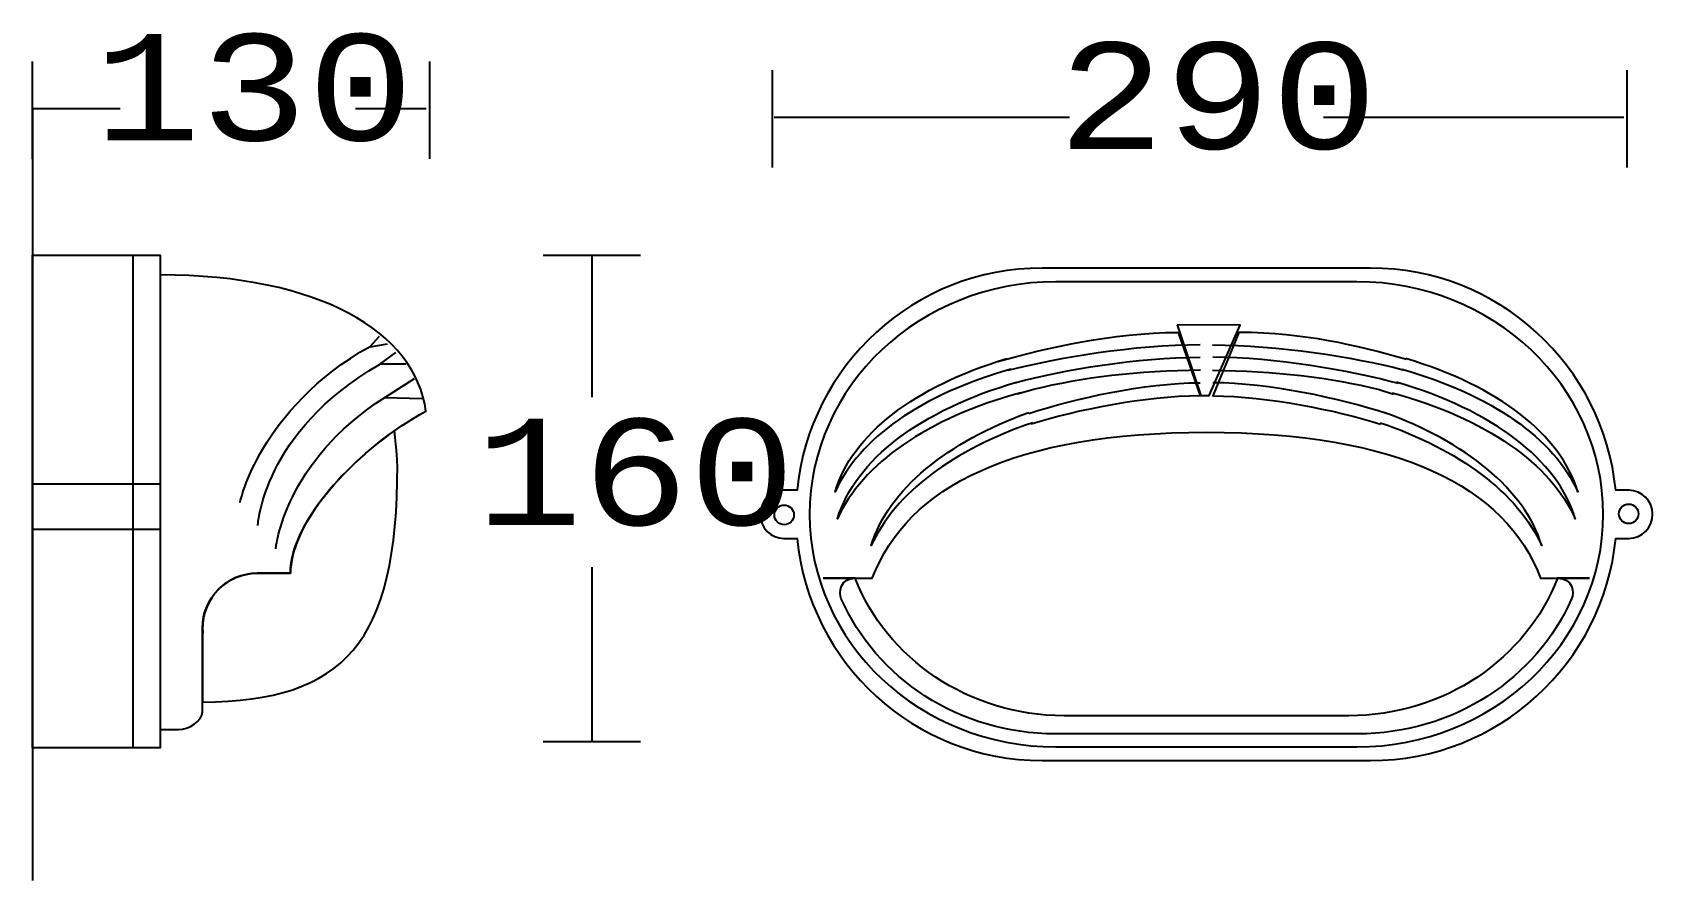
# Model space of a CAD drawing. Extents: x 45 to 259, y 105 to 216.
import ezdxf

# ---------------------------------------------------------------- set-up
doc = ezdxf.new("R2010")
doc.units = 0
doc.layers.add('LIVELLO_1', color=160, linetype='Continuous')
doc.styles.add('STD', font='txt')

# ---------------------------------------------------------------- blocks, each defined once
blk = doc.blocks.new('AI9-BLK1')
at = {"layer": 'LIVELLO_1', "color": 7}
for p, q in [((-90.38, 38.97), (-90.38, 51.79)), ((-38.08, 38.97), (-38.08, 51.79)), ((7.06, 37.85), (7.06, 50.67)), ((119.63, 37.86), (119.63, 50.67)), ((-90.4, 45.56), (-90.4, -56.08)), ((-78.83, 45.56), (-90.38, 45.56)), ((-38.53, 45.56), (-47.87, 45.56)), ((46.19, 44.44), (7.3, 44.44)), ((119.18, 44.44), (79.65, 44.44)), ((-77.17, 26.3), (-77.17, -38.6)), ((-23.13, 26.3), (-10.31, 26.3)), ((-16.72, 26.3), (-16.72, 7.61)), ((-45.93, 14.21), (-43.63, 14.62)), ((-44.64, 11.97), (-41.22, 11.97)), ((41.47, 8.6), (39.27, 8)), ((41.44, 8.6), (41.41, 8.6)), ((86.97, 8.6), (88.87, 8)), ((86.99, 8.6), (87.02, 8.6)), ((-43.99, 7.54), (-39.1, 7.42)), ((-90.38, -3.8), (-73.56, -3.8)), ((-90.38, -9.77), (-73.56, -9.77)), ((-16.72, -14.81), (-16.72, -37.77)), ((-23.13, -37.77), (-10.31, -37.77))]:
    blk.add_line(p, q, dxfattribs=at)
for points in [[(-90.38, 26.3), (-73.56, 26.3), (-73.56, -38.6), (-90.38, -38.6)], [(60.36, 17.11), (63.49, 7.81), (64.59, 7.81), (68.68, 17.06)]]:
    blk.add_lwpolyline(points, close=True, dxfattribs=at)
for centre in [(8.6, -7.91), (119.83, -7.77)]:
    blk.add_circle(centre, 1.29, dxfattribs=at)
for points, knots in [([(-73.56, 23.69), (-52.65, 23.69), (-40, 16.24), (-38.57, 5.74), (-47.14, 1.15), (-56.42, -8.43), (-56.42, -15.6), (-56.42, -15.6), (-60.8, -15.6), (-60.8, -15.6), (-64.78, -15.6), (-68.01, -18.83), (-68.01, -22.81), (-68.01, -22.81), (-68.01, -33.8), (-68.01, -33.8), (-68.01, -35.12), (-69.83, -36.2), (-71.16, -36.2), (-71.16, -36.2), (-73.56, -36.2), (-73.56, -36.2), (-73.56, -36.2), (-73.56, 23.69), (-73.56, 23.69)], [0, 0, 0, 0, 1, 1, 1, 2, 2, 2, 3, 3, 3, 4, 4, 4, 5, 5, 5, 6, 6, 6, 7, 7, 7, 8, 8, 8, 8]), ([(5.45, -7.88), (5.45, -6.07), (6.85, -4.67), (8.58, -4.67), (8.58, -4.67), (10.31, -4.67), (10.31, -4.67), (11.9, 11.76), (25.75, 24.6), (42.59, 24.6), (42.59, 24.6), (85.84, 24.6), (85.84, 24.6), (102.68, 24.6), (116.53, 11.76), (118.12, -4.67), (118.12, -4.67), (119.85, -4.67), (119.85, -4.67), (121.58, -4.67), (122.98, -6.07), (122.98, -7.79), (122.98, -9.61), (121.58, -11.01), (119.85, -11.01), (119.85, -11.01), (118.12, -11.01), (118.12, -11.01), (116.53, -27.43), (102.68, -40.27), (85.84, -40.27), (85.84, -40.27), (42.59, -40.27), (42.59, -40.27), (25.75, -40.27), (11.9, -27.43), (10.31, -11.01), (10.31, -11.01), (8.58, -11.01), (8.58, -11.01), (6.85, -11.01), (5.45, -9.61), (5.45, -7.88)], [0, 0, 0, 0, 1, 1, 1, 2, 2, 2, 3, 3, 3, 4, 4, 4, 5, 5, 5, 6, 6, 6, 7, 7, 7, 8, 8, 8, 9, 9, 9, 10, 10, 10, 11, 11, 11, 12, 12, 12, 13, 13, 13, 14, 14, 14, 14]), ([(11.96, -7.84), (11.96, -7.84), (11.96, -7.84), (11.96, -7.84), (11.96, 9.08), (26.48, 22.8), (44.4, 22.8), (44.4, 22.8), (84.04, 22.8), (84.04, 22.8), (101.95, 22.8), (116.47, 9.08), (116.47, -7.84), (116.47, -24.76), (101.95, -38.47), (84.04, -38.47), (84.04, -38.47), (44.4, -38.47), (44.4, -38.47), (26.48, -38.47), (11.96, -24.76), (11.96, -7.84)], [0, 0, 0, 0, 1, 1, 1, 2, 2, 2, 3, 3, 3, 4, 4, 4, 5, 5, 5, 6, 6, 6, 7, 7, 7, 7]), ([(-63.06, -6.27), (-63.06, -6.27), (-60.51, 6.06), (-45.93, 14.29), (-45.93, 14.29), (-44.7, 15.62), (-44.7, 15.62)], [0, 0, 0, 0, 1, 1, 1, 2, 2, 2, 2]), ([(36.76, 12.31), (43.63, 14.2), (51.6, 16.05), (60.49, 16.13), (60.49, 16.13), (63.37, 7.78), (63.37, 7.78), (56.01, 7.7), (47.25, 5.92), (41.14, 4.06)], [0, 0, 0, 0, 1, 1, 1, 2, 2, 2, 3, 3, 3, 3]), ([(90.58, 12.57), (83.71, 14.46), (77.39, 16.05), (68.5, 16.13), (68.5, 16.13), (65.06, 7.78), (65.06, 7.78), (72.42, 7.7), (81.05, 5.92), (87.16, 4.06)], [0, 0, 0, 0, 1, 1, 1, 2, 2, 2, 3, 3, 3, 3]), ([(-60.71, -9.32), (-60.71, -9.32), (-60.1, 3.06), (-44.69, 11.89), (-44.69, 11.89), (-42.52, 13.5), (-42.52, 13.5)], [0, 0, 0, 0, 1, 1, 1, 2, 2, 2, 2]), ([(38.5, 11.29), (26.62, 7.93), (18.47, 2.16), (15.3, -4.89), (17.56, 2.71), (25.75, 9), (37.94, 12.68)], [0, 0, 0, 0, 1, 1, 1, 2, 2, 2, 2]), ([(89.93, 11.29), (101.81, 7.93), (109.96, 2.16), (113.13, -4.89), (110.87, 2.71), (102.68, 9), (90.49, 12.68)], [0, 0, 0, 0, 1, 1, 1, 2, 2, 2, 2]), ([(-58.35, -12.37), (-58.35, -12.37), (-57.31, -0.89), (-43.99, 7.54), (-43.99, 7.54), (-40.1, 10.07), (-40.1, 10.07)], [0, 0, 0, 0, 1, 1, 1, 2, 2, 2, 2]), ([(39.76, 8.17), (27.38, 4.81), (18.9, -1.16), (15.63, -8.42), (17.95, -0.63), (26.57, 5.88), (39.19, 9.57)], [0, 0, 0, 0, 1, 1, 1, 2, 2, 2, 2]), ([(88.67, 8.17), (101.05, 4.81), (109.53, -1.16), (112.8, -8.42), (110.48, -0.63), (101.86, 5.88), (89.24, 9.57)], [0, 0, 0, 0, 1, 1, 1, 2, 2, 2, 2]), ([(41.35, 4.23), (30.96, 0.74), (23.17, -5.06), (20.07, -11.96), (22.27, -4.56), (30.18, 1.75), (40.81, 5.58)], [0, 0, 0, 0, 1, 1, 1, 2, 2, 2, 2]), ([(87.08, 4.23), (97.47, 0.74), (105.26, -5.06), (108.37, -11.96), (106.17, -4.56), (98.25, 1.75), (87.62, 5.58)], [0, 0, 0, 0, 1, 1, 1, 2, 2, 2, 2]), ([(-42.7, 3.19), (-42.45, 0.65), (-42.33, -1.36), (-42.33, -1.36), (-42.33, -24.84), (-49.3, -32.4), (-68.01, -32.59), (-68.01, -32.59), (-68.01, -23.54), (-68.01, -23.54), (-68.01, -23.54), (-68.01, -22.97), (-68.01, -22.97), (-68.01, -18.83), (-64.78, -15.6), (-60.8, -15.6), (-60.8, -15.6), (-56.42, -15.6), (-56.42, -15.6), (-56.42, -9.58), (-49.87, -1.85), (-42.7, 3.19)], [0, 0, 0, 0, 1, 1, 1, 2, 2, 2, 3, 3, 3, 4, 4, 4, 5, 5, 5, 6, 6, 6, 7, 7, 7, 7]), ([(13.76, -16.25), (13.76, -16.25), (20.21, -16.25), (20.21, -16.25), (24.8, -4.12), (39.04, 2.97), (64.22, 2.97), (89.39, 2.97), (103.63, -4.12), (108.22, -16.25), (108.22, -16.25), (114.67, -16.25), (114.67, -16.25)], [0, 0, 0, 0, 1, 1, 1, 2, 2, 2, 3, 3, 3, 4, 4, 4, 4]), ([(114.67, -16.25), (114.67, -16.25), (110.47, -16.25), (110.47, -16.25), (106.35, -26.82), (95.59, -34.36), (82.96, -34.36), (82.96, -34.36), (45.47, -34.36), (45.47, -34.36), (32.84, -34.36), (22.08, -26.82), (17.96, -16.25), (17.96, -16.25), (13.76, -16.25), (13.76, -16.25)], [0, 0, 0, 0, 1, 1, 1, 2, 2, 2, 3, 3, 3, 4, 4, 4, 5, 5, 5, 5]), ([(110.47, -16.25), (112.46, -16.25), (112.69, -18.09), (112.3, -18.98), (107.7, -29.41), (96.82, -36.75), (84.1, -36.75), (84.1, -36.75), (44.33, -36.75), (44.33, -36.75), (31.61, -36.75), (20.73, -29.41), (16.13, -18.98), (15.74, -18.09), (15.97, -16.25), (17.96, -16.25)], [0, 0, 0, 0, 1, 1, 1, 2, 2, 2, 3, 3, 3, 4, 4, 4, 5, 5, 5, 5]), ([(-68.01, -23.54), (-67.94, -23.41), (-67.95, -23.21), (-68.01, -22.97), (-68.01, -22.97), (-68.01, -23.54), (-68.01, -23.54)], [0, 0, 0, 0, 1, 1, 1, 2, 2, 2, 2])]:
    blk.add_open_spline(points, degree=3, knots=knots, dxfattribs=at)
for points in [[(63.4, 14.49), (54.69, 14.44), (44.74, 12.83), (38.04, 11.1)], [(39, 9.5), (45.6, 11.26), (55.05, 12.8), (63.37, 12.87)], [(65.03, 14.49), (73.75, 14.44), (83.42, 12.93), (90.12, 11.21)], [(89.51, 9.39), (82.91, 11.15), (73.38, 12.8), (65.06, 12.87)], [(63.43, 11.13), (55.24, 11.08), (47.82, 10.18), (41.41, 8.6)], [(65.01, 11.13), (73.19, 11.08), (80.62, 10.18), (87.02, 8.6)], [(40.82, 5.44), (47.14, 7.51), (55.91, 9.42), (63.37, 9.5)], [(87.91, 5.44), (81.59, 7.51), (72.52, 9.42), (65.06, 9.5)]]:
    blk.add_open_spline(points, degree=3, dxfattribs=at)
at = {"layer": 'LIVELLO_1', "color": 7, "char_height": 14.0141, "attachment_point": 1, "style": 'STD'}
for s, insert in [('\\fCourier|b0|i0;\\H14.0141;\\C7;130', (-82.29, 55.42)), ('\\fCourier|b0|i0;\\H14.0141;\\C7;290', (44.64, 54.31)), ('\\fCourier|b0|i0;\\H14.0141;\\C7;160', (-32.04, 4.75))]:
    blk.add_mtext(s, dxfattribs=dict(at, insert=insert))

msp = doc.modelspace()

# ---------------------------------------------------------------- block references
at = {"layer": 'LIVELLO_1', "color": 7}
msp.add_blockref('AI9-BLK1', (135.643056, 160.838761), dxfattribs=at)

doc.saveas('drawing.dxf')
